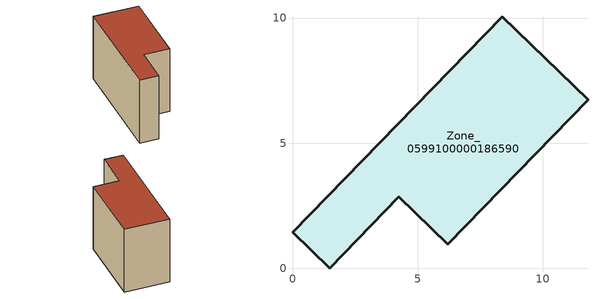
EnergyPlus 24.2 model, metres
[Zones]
Zone_0599100000186590
 floor ground (C_G): 4.24,2.86 1.48,0 0,1.43 8.39,10.05 11.81,6.73 6.2,0.96 z0
 wall outside (C_F): 8.39,10.05 0,1.43 1.48,0 4.24,2.86 6.2,0.96 11.81,6.73 8.39,10.05 z0:7.39
 roof outside (C_R): 6.2,0.96 11.81,6.73 8.39,10.05 0,1.43 1.48,0 4.24,2.86 z7.39
[BUILDING]
Pand.0599100000186590: North Axis=0; Terrain=City; Loads Convergence Tolerance Value=0.04; Temperature Convergence Tolerance Value=0.4; Solar Distribution=FullExterior; Maximum Number of Warmup Days=25; Minimum Number of Warmup Days=1
[Site:Location]
Rotterdam.The.Hague.AP_ZH_NLD Design_Conditions: Latitude=51.96; Longitude=4.45; Time Zone=1; Elevation=-4.5
[SITE:GROUNDTEMPERATURE:BUILDINGSURFACE]
18, 18, 18, 18, 18, 18, 18, 18, 18, 18, 18, 18
[MATERIAL] Thermal Absorptance=0.9; Solar Absorptance=0.7; Visible Absorptance=0.7
Name | Roughness | Thickness | Conductivity | Density | Specific Heat
G.TI.1946 | MediumSmooth | 0.15 | 1 | 540 | 1210
F.TI.1946 | Rough | 0.3 | 0.857143 | 1920 | 840
R.TI.1946 | MediumRough | 0.2 | 0.1 | 1500 | 1000
[CONSTRUCTION]
C_G: G.TI.1946
C_F: F.TI.1946
C_R: R.TI.1946
[ZONE]
Zone_0599100000186590: Type=1; Multiplier=1; Ceiling Height=Autocalculate; Volume=Autocalculate; Floor Area=autocalculate; Part of Total Floor Area=Yes
[ZONEINFILTRATION:DESIGNFLOWRATE]
Infil_Zone_0599100000186590: Zone or ZoneList or Space or SpaceList=Zone_0599100000186590; Schedule=AlwaysOn; Design Flow Rate Calculation Method=Flow/Area; Flow Rate per Floor Area=0.003; Constant Term Coefficient=1; Temperature Term Coefficient=0; Velocity Term Coefficient=0; Velocity Squared Term Coefficient=0
[HVACTEMPLATE:ZONE:IDEALLOADSAIRSYSTEM]
Zone_0599100000186590: Maximum Heating Supply Air Temperature=50; Minimum Cooling Supply Air Temperature=13; Maximum Heating Supply Air Humidity Ratio=0.0156; Minimum Cooling Supply Air Humidity Ratio=0.0077; Heating Limit=NoLimit; Cooling Limit=NoLimit; Dehumidification Control Type=ConstantSensibleHeatRatio; Cooling Sensible Heat Ratio=0.7; Dehumidification Setpoint=60; Humidification Control Type=None; Humidification Setpoint=30; Outdoor Air Method=None; Outdoor Air Flow Rate per Person=0.00944; Outdoor Air Flow Rate per Zone Floor Area=0; Outdoor Air Flow Rate per Zone=0; Demand Controlled Ventilation Type=None; Outdoor Air Economizer Type=NoEconomizer; Heat Recovery Type=None; Sensible Heat Recovery Effectiveness=0.7; Latent Heat Recovery Effectiveness=0.65
[ZONECONTROL:THERMOSTAT]
ThermostatControl_Zone_0599100000186590: Zone or ZoneList=Zone_0599100000186590; Control Type Schedule=DualSetpointControlType; Control 1=Thermostat_Zone_0599100000186590; Temperature Difference Between Cutout And Setpoint=0
[THERMOSTATSETPOINT:DUALSETPOINT]
Thermostat_Zone_0599100000186590: Heating Setpoint Temperature Schedule=HeatingSetpoint_Zone_0599100000186590; Cooling Setpoint Temperature Schedule=CoolingSetpoint_Zone_0599100000186590
[SCHEDULE:COMPACT]
HeatingSetpoint_Zone_0599100000186590: Through: 12/31, For: AllDays, Until: 24:00, 21
CoolingSetpoint_Zone_0599100000186590: Through: 12/31, For: AllDays, Until: 24:00, 24
DualSetpointControlType: Through: 12/31, For: AllDays, Until: 24:00, 4
AlwaysOn: Through: 12/31, For: AllDays, Until: 24:00, 1
